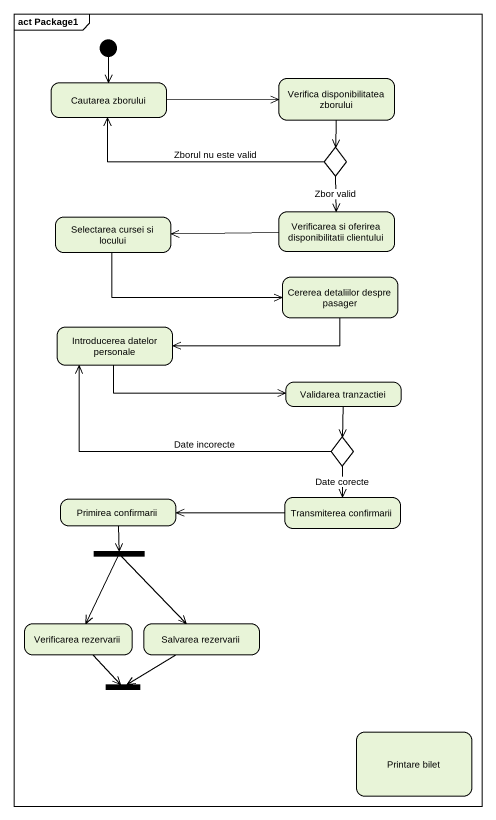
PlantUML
@startuml
mainframe act Package1
hide empty description
state "Cautarea zborului" as Cautarea_zborului
state "Verifica disponibilitatea zborului" as Verifica_disponibilitatea
state choice1 <<choice>>
state "Verificarea si oferirea disponibilitatii clientului" as Verificarea_si_oferirea
state "Selectarea cursei si locului" as Selectarea_cursei_si_locului
state "Cererea detaliilor despre pasager" as Cererea_detaliilor_despre
state "Introducerea datelor personale" as Introducerea_datelor
state "Validarea tranzactiei" as Validarea_tranzactiei
state choice2 <<choice>>
state "Primirea confirmarii" as Primirea_confirmarii
state "Transmiterea confirmarii" as Transmiterea_confirmarii
state fork1 <<fork>>
state "Verificarea rezervarii" as Verificarea_rezervarii
state "Salvarea rezervarii" as Salvarea_rezervarii
state fork2 <<join>>
state "Printare bilet" as Printare_bilet
[*] --> Cautarea_zborului
Cautarea_zborului -right-> Verifica_disponibilitatea
Verifica_disponibilitatea --> choice1
choice1 -left-> Cautarea_zborului : Zborul nu este valid
choice1 --> Verificarea_si_oferirea : Zbor valid
Verificarea_si_oferirea -left-> Selectarea_cursei_si_locului
Selectarea_cursei_si_locului -right-> Cererea_detaliilor_despre
Cererea_detaliilor_despre -left-> Introducerea_datelor
Introducerea_datelor -right-> Validarea_tranzactiei
Validarea_tranzactiei --> choice2
choice2 -left-> Introducerea_datelor : Date incorecte
choice2 --> Transmiterea_confirmarii : Date corecte
Primirea_confirmarii --> fork1
Transmiterea_confirmarii -left-> Primirea_confirmarii
fork1 --> Verificarea_rezervarii
fork1 --> Salvarea_rezervarii
Verificarea_rezervarii --> fork2
Salvarea_rezervarii --> fork2
@enduml
